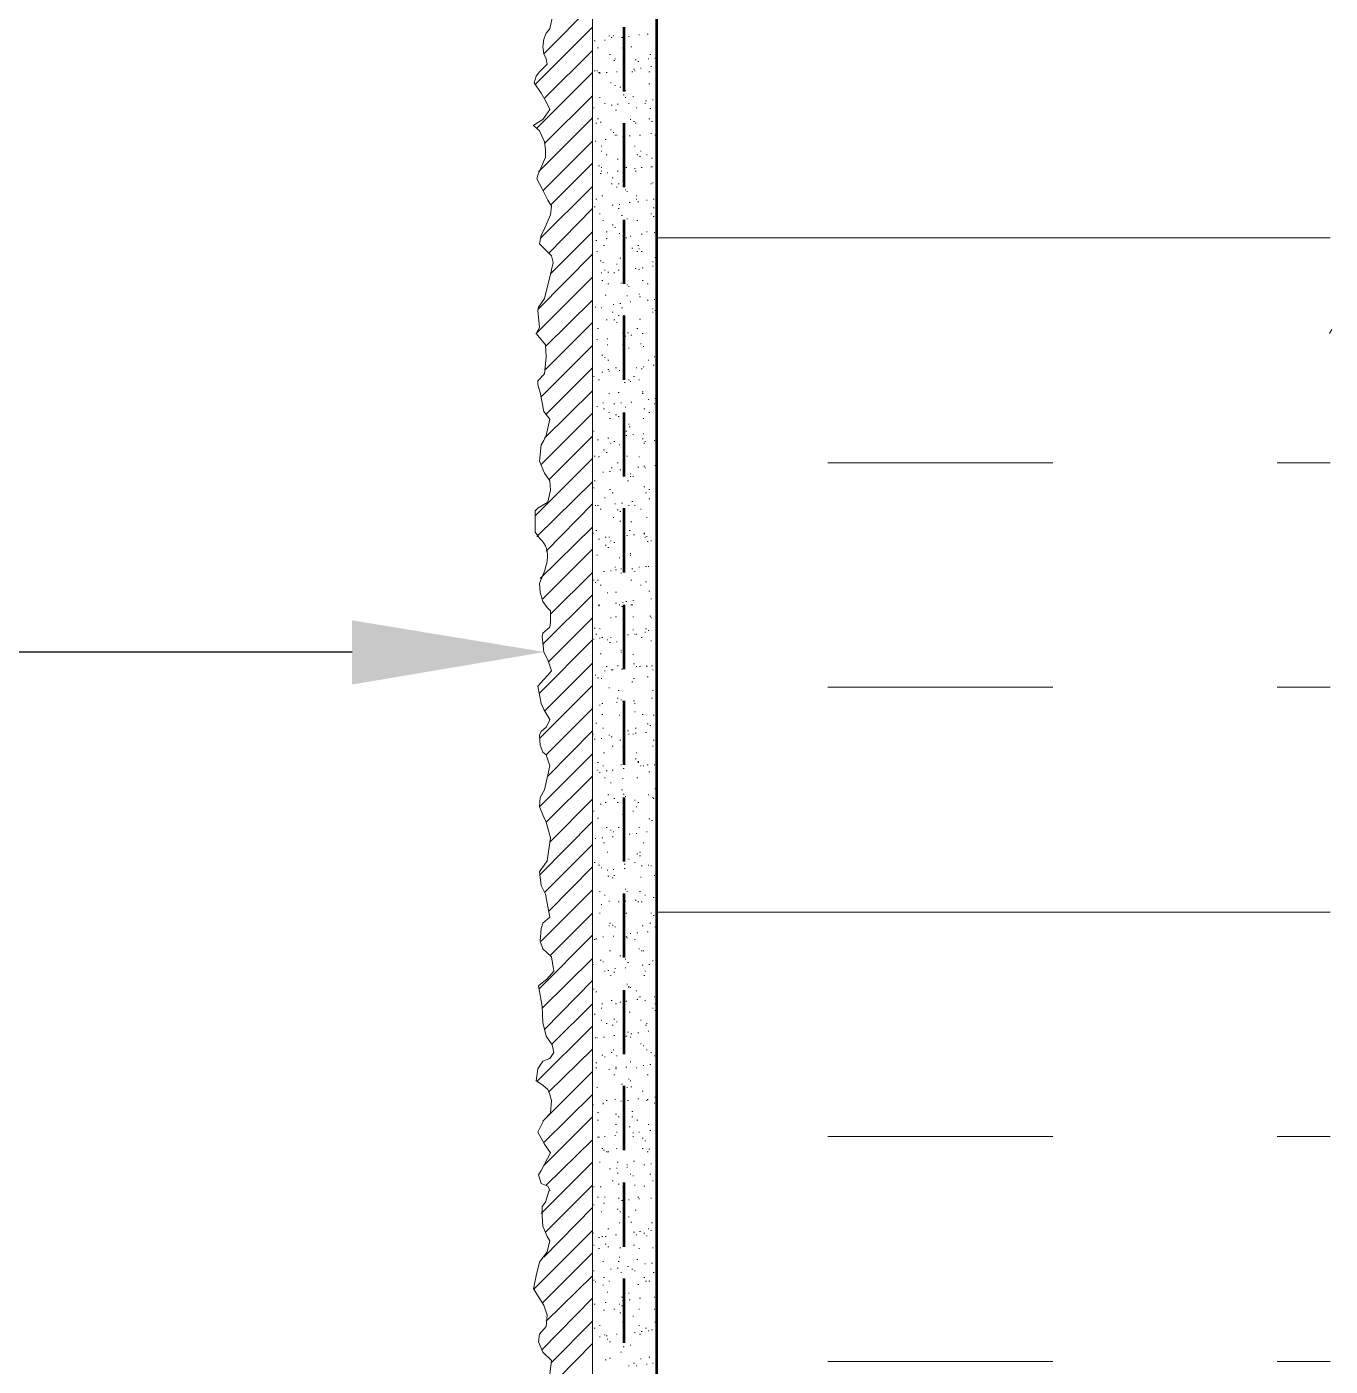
# Model space of a CAD drawing. Header units: millimetres. Extents: x 14 to 201, y 16 to 268.
# Drawn here: x 55.44 to 87.67, y 202.09 to 235.21 of the extents above; entities that cross this region are included whole.
import ezdxf

# ---------------------------------------------------------------- set-up
doc = ezdxf.new("R2010")
doc.units = ezdxf.units.MM
doc.header["$MEASUREMENT"] = 0
doc.layers.get('0').update_dxf_attribs({"linetype": 'CONTINUOUS'})

msp = doc.modelspace()

# ---------------------------------------------------------------- hatches: boundary and pattern name
at = {"true_color": 0x000007}
msp.add_hatch(color=0, dxfattribs=at).paths.add_polyline_path([(63.479, 220.536), (68.241, 219.752), (63.479, 218.948)])

# ---------------------------------------------------------------- linework, layer by layer
at = {"color": 0, "linetype": 'Continuous', "lineweight": 15, "true_color": 0x000007}
for p, q in [((69.427, 247.46), (69.427, 120.565)), ((87.651, 227.626), (87.715, 227.732))]:
    msp.add_line(p, q, dxfattribs=at)
at = {"color": 0, "linetype": 'Continuous', "lineweight": 15, "true_color": 0x656565}
for p, q in [((68.22, 234.548), (69.427, 235.754)), ((68.008, 233.786), (69.427, 235.204)), ((69.469, 234.865), (69.49, 234.865)), ((69.723, 234.886), (69.744, 234.886)), ((69.829, 234.992), (69.85, 234.992)), ((69.892, 234.95), (69.914, 234.95)), ((69.935, 234.992), (69.956, 234.992)), ((70.146, 234.95), (70.168, 234.95)), ((70.21, 234.929), (70.231, 234.929)), ((70.316, 234.971), (70.337, 234.971)), ((70.57, 235.013), (70.591, 235.013)), ((70.781, 235.035), (70.803, 235.035)), ((71.014, 235.056), (71.035, 235.056)), ((68.241, 233.447), (69.427, 234.632)), ((69.554, 234.696), (69.575, 234.696)), ((70.168, 234.696), (70.189, 234.696)), ((70.379, 234.717), (70.4, 234.717)), ((69.85, 234.527), (69.871, 234.527)), ((69.956, 234.378), (69.977, 234.378)), ((69.977, 234.421), (69.998, 234.421)), ((70.485, 234.4), (70.506, 234.4)), ((70.549, 234.357), (70.57, 234.357)), ((70.803, 234.421), (70.824, 234.421)), ((70.845, 234.527), (70.866, 234.527)), ((70.866, 234.23), (70.887, 234.23)), ((70.972, 234.442), (70.993, 234.442)), ((68.051, 232.706), (69.427, 234.082)), ((69.469, 234.124), (69.49, 234.124)), ((69.533, 234.124), (69.554, 234.124)), ((69.575, 234.082), (69.596, 234.082)), ((69.596, 234.082), (69.617, 234.082)), ((69.596, 234.061), (69.617, 234.061)), ((69.765, 234.082), (69.787, 234.082)), ((70.019, 234.103), (70.041, 234.103)), ((70.4, 234.103), (70.422, 234.103)), ((70.443, 234.167), (70.464, 234.167)), ((70.464, 234.124), (70.485, 234.124)), ((70.612, 234.188), (70.633, 234.188)), ((70.824, 234.103), (70.845, 234.103)), ((69.871, 233.828), (69.892, 233.828)), ((69.977, 233.765), (69.998, 233.765)), ((70.104, 233.722), (70.125, 233.722)), ((70.231, 233.638), (70.252, 233.638)), ((70.824, 233.807), (70.845, 233.807)), ((68.241, 232.325), (69.427, 233.511)), ((69.448, 233.214), (69.469, 233.214)), ((69.596, 233.468), (69.617, 233.468)), ((69.723, 233.32), (69.744, 233.32)), ((69.892, 233.278), (69.914, 233.278)), ((70.041, 233.299), (70.062, 233.299)), ((70.189, 233.532), (70.21, 233.532)), ((70.231, 233.468), (70.252, 233.468)), ((70.316, 233.32), (70.337, 233.32)), ((70.422, 233.489), (70.443, 233.489)), ((70.506, 233.214), (70.527, 233.214)), ((70.718, 233.32), (70.739, 233.32)), ((70.739, 233.384), (70.76, 233.384)), ((70.908, 233.405), (70.93, 233.405)), ((68.093, 231.627), (69.427, 232.96)), ((69.554, 232.939), (69.575, 232.939)), ((69.998, 233.151), (70.019, 233.151)), ((70.358, 232.918), (70.379, 232.918)), ((70.443, 232.876), (70.464, 232.876)), ((70.824, 232.939), (70.845, 232.939)), ((70.845, 233.193), (70.866, 233.193)), ((70.887, 232.876), (70.908, 232.876)), ((69.511, 232.833), (69.533, 232.833)), ((69.617, 232.854), (69.638, 232.854)), ((69.871, 232.664), (69.892, 232.664)), ((69.935, 232.6), (69.956, 232.6)), ((70.485, 232.833), (70.506, 232.833)), ((70.866, 232.579), (70.887, 232.579)), ((68.199, 231.161), (69.427, 232.389)), ((69.49, 232.389), (69.511, 232.389)), ((69.638, 232.262), (69.66, 232.262)), ((69.744, 232.431), (69.765, 232.431)), ((69.977, 232.537), (69.998, 232.537)), ((70.019, 232.537), (70.041, 232.537)), ((70.168, 232.495), (70.189, 232.495)), ((70.21, 232.346), (70.231, 232.346)), ((70.337, 232.516), (70.358, 232.516)), ((70.464, 232.262), (70.485, 232.262)), ((70.591, 232.537), (70.612, 232.537)), ((70.972, 232.537), (70.993, 232.537)), ((69.638, 232.135), (69.66, 232.135)), ((69.765, 232.05), (69.787, 232.05)), ((70.041, 231.944), (70.062, 231.944)), ((70.527, 232.05), (70.549, 232.05)), ((70.591, 232.008), (70.612, 232.008)), ((70.612, 232.135), (70.633, 232.135)), ((70.76, 232.05), (70.781, 232.05)), ((70.887, 231.965), (70.908, 231.965)), ((68.389, 230.801), (69.427, 231.838)), ((69.575, 231.775), (69.596, 231.775)), ((69.617, 231.584), (69.638, 231.584)), ((69.638, 231.733), (69.66, 231.733)), ((69.638, 231.648), (69.66, 231.648)), ((69.787, 231.606), (69.808, 231.606)), ((70.041, 231.648), (70.062, 231.648)), ((70.252, 231.733), (70.273, 231.733)), ((70.464, 231.711), (70.485, 231.711)), ((70.485, 231.648), (70.506, 231.648)), ((70.633, 231.733), (70.654, 231.733)), ((70.866, 231.754), (70.887, 231.754)), ((70.887, 231.754), (70.908, 231.754)), ((68.135, 229.976), (69.427, 231.267)), ((69.892, 231.33), (69.914, 231.33)), ((69.914, 231.479), (69.935, 231.479)), ((70.019, 231.246), (70.041, 231.246)), ((70.062, 231.33), (70.083, 231.33)), ((70.866, 231.33), (70.887, 231.33)), ((70.908, 231.352), (70.93, 231.352)), ((71.014, 231.246), (71.035, 231.246)), ((69.511, 230.949), (69.533, 230.949)), ((69.66, 231.034), (69.681, 231.034)), ((70.231, 231.182), (70.252, 231.182)), ((70.273, 231.14), (70.295, 231.14)), ((70.506, 231.034), (70.527, 231.034)), ((70.506, 230.949), (70.527, 230.949)), ((70.76, 230.928), (70.781, 230.928)), ((70.93, 230.949), (70.951, 230.949)), ((68.347, 229.616), (69.427, 230.717)), ((69.469, 230.759), (69.49, 230.759)), ((69.596, 230.59), (69.617, 230.59)), ((69.914, 230.801), (69.935, 230.801)), ((70.062, 230.717), (70.083, 230.717)), ((70.083, 230.822), (70.104, 230.822)), ((70.337, 230.865), (70.358, 230.865)), ((70.549, 230.886), (70.57, 230.886)), ((70.866, 230.59), (70.887, 230.59)), ((70.93, 230.738), (70.951, 230.738)), ((69.681, 230.42), (69.702, 230.42)), ((69.914, 230.314), (69.935, 230.314)), ((69.977, 230.251), (69.998, 230.251)), ((70.146, 230.547), (70.168, 230.547)), ((70.273, 230.463), (70.295, 230.463)), ((70.527, 230.42), (70.549, 230.42)), ((70.93, 230.526), (70.951, 230.526)), ((68.389, 229.108), (69.427, 230.145)), ((69.511, 229.933), (69.533, 229.933)), ((69.765, 230.145), (69.787, 230.145)), ((69.765, 229.976), (69.787, 229.976)), ((70.083, 230.103), (70.104, 230.103)), ((70.21, 230.018), (70.231, 230.018)), ((70.252, 229.997), (70.273, 229.997)), ((70.358, 230.039), (70.379, 230.039)), ((70.633, 230.082), (70.654, 230.082)), ((70.76, 230.145), (70.781, 230.145)), ((70.951, 230.124), (70.972, 230.124)), ((71.014, 229.997), (87.672, 229.997)), ((68.072, 228.219), (69.427, 229.595)), ((69.533, 229.658), (69.554, 229.658)), ((69.702, 229.806), (69.723, 229.806)), ((70.4, 229.743), (70.422, 229.743)), ((70.527, 229.658), (70.549, 229.658)), ((70.549, 229.806), (70.57, 229.806)), ((70.57, 229.722), (70.591, 229.722)), ((70.633, 229.658), (70.654, 229.658)), ((69.617, 229.425), (69.638, 229.425)), ((69.681, 229.383), (69.702, 229.383)), ((70.019, 229.341), (70.041, 229.341)), ((70.104, 229.489), (70.125, 229.489)), ((70.485, 229.235), (70.506, 229.235)), ((70.654, 229.256), (70.676, 229.256)), ((70.908, 229.404), (70.93, 229.404)), ((70.908, 229.298), (70.93, 229.298)), ((70.972, 229.51), (70.993, 229.51)), ((71.014, 229.341), (71.035, 229.341)), ((68.03, 227.626), (69.427, 229.023)), ((69.638, 229.129), (69.66, 229.129)), ((69.66, 228.939), (69.681, 228.939)), ((69.723, 229.193), (69.744, 229.193)), ((69.808, 229.15), (69.829, 229.15)), ((69.956, 229.129), (69.977, 229.129)), ((70.062, 229.193), (70.083, 229.193)), ((70.57, 229.214), (70.591, 229.214)), ((70.654, 228.939), (70.676, 228.939)), ((69.744, 228.579), (69.765, 228.579)), ((69.808, 228.854), (69.829, 228.854)), ((70.125, 228.875), (70.146, 228.875)), ((70.273, 228.833), (70.295, 228.833)), ((70.316, 228.79), (70.337, 228.79)), ((70.57, 228.6), (70.591, 228.6)), ((70.781, 228.854), (70.803, 228.854)), ((70.993, 228.896), (71.014, 228.896)), ((68.262, 227.309), (69.427, 228.452)), ((69.49, 228.282), (69.511, 228.282)), ((69.638, 228.261), (69.66, 228.261)), ((69.935, 228.346), (69.956, 228.346)), ((70.104, 228.367), (70.125, 228.367)), ((70.146, 228.261), (70.168, 228.261)), ((70.273, 228.558), (70.295, 228.558)), ((70.358, 228.409), (70.379, 228.409)), ((70.591, 228.536), (70.612, 228.536)), ((70.781, 228.452), (70.803, 228.452)), ((70.908, 228.24), (70.93, 228.24)), ((70.951, 228.473), (70.972, 228.473)), ((71.014, 228.304), (71.035, 228.304)), ((69.765, 227.965), (69.787, 227.965)), ((69.914, 228.155), (69.935, 228.155)), ((69.956, 227.965), (69.977, 227.965)), ((70.062, 228.071), (70.083, 228.071)), ((70.591, 227.986), (70.612, 227.986)), ((70.908, 228.155), (70.93, 228.155)), ((70.972, 228.198), (70.993, 228.198)), ((68.262, 226.737), (69.427, 227.901)), ((69.554, 227.753), (69.575, 227.753)), ((70.019, 227.901), (70.041, 227.901)), ((70.168, 227.647), (70.189, 227.647)), ((70.295, 227.647), (70.316, 227.647)), ((70.379, 227.584), (70.4, 227.584)), ((70.527, 227.753), (70.549, 227.753)), ((70.654, 227.626), (70.676, 227.626)), ((68.157, 226.06), (69.427, 227.33)), ((69.533, 227.478), (69.554, 227.478)), ((69.787, 227.499), (69.808, 227.499)), ((69.787, 227.351), (69.808, 227.351)), ((70.168, 227.351), (70.189, 227.351)), ((70.231, 227.563), (70.252, 227.563)), ((70.316, 227.266), (70.337, 227.266)), ((70.612, 227.372), (70.633, 227.372)), ((70.612, 227.372), (70.633, 227.372)), ((70.676, 227.309), (70.697, 227.309)), ((69.66, 227.097), (69.681, 227.097)), ((69.723, 227.034), (69.744, 227.034)), ((69.808, 226.97), (69.829, 226.97)), ((70.189, 227.034), (70.21, 227.034)), ((70.803, 226.97), (70.824, 226.97)), ((70.951, 227.055), (70.972, 227.055)), ((68.284, 225.637), (69.427, 226.78)), ((69.66, 226.674), (69.681, 226.674)), ((69.808, 226.737), (69.829, 226.737)), ((69.829, 226.695), (69.85, 226.695)), ((69.998, 226.78), (70.019, 226.78)), ((70.083, 226.716), (70.104, 226.716)), ((70.506, 226.78), (70.527, 226.78)), ((70.633, 226.758), (70.654, 226.758)), ((70.676, 226.801), (70.697, 226.801)), ((70.93, 226.843), (70.951, 226.843)), ((69.448, 226.568), (69.469, 226.568)), ((69.575, 226.483), (69.596, 226.483)), ((70.21, 226.42), (70.231, 226.42)), ((70.316, 226.483), (70.337, 226.483)), ((70.358, 226.441), (70.379, 226.441)), ((70.443, 226.568), (70.464, 226.568)), ((70.57, 226.483), (70.591, 226.483)), ((68.241, 225.044), (69.427, 226.208)), ((69.829, 226.145), (69.85, 226.145)), ((70.062, 226.166), (70.083, 226.166)), ((70.379, 225.933), (70.4, 225.933)), ((70.654, 226.187), (70.676, 226.187)), ((70.654, 226.145), (70.676, 226.145)), ((70.803, 225.996), (70.824, 225.996)), ((70.972, 226.018), (70.993, 226.018)), ((68.157, 224.388), (69.427, 225.658)), ((69.533, 225.827), (69.554, 225.827)), ((69.681, 225.912), (69.702, 225.912)), ((69.702, 225.764), (69.723, 225.764)), ((69.829, 225.679), (69.85, 225.679)), ((69.956, 225.891), (69.977, 225.891)), ((69.998, 225.615), (70.019, 225.615)), ((70.125, 225.912), (70.146, 225.912)), ((70.231, 225.806), (70.252, 225.806)), ((70.697, 225.764), (70.718, 225.764)), ((70.824, 225.679), (70.845, 225.679)), ((70.951, 225.891), (70.972, 225.891)), ((69.85, 225.531), (69.871, 225.531)), ((70.062, 225.573), (70.083, 225.573)), ((70.316, 225.383), (70.337, 225.383)), ((70.337, 225.319), (70.358, 225.319)), ((70.676, 225.531), (70.697, 225.531)), ((68.347, 224.007), (69.427, 225.086)), ((69.448, 225.213), (69.469, 225.213)), ((69.554, 225.002), (69.575, 225.002)), ((69.808, 225.044), (69.829, 225.044)), ((69.956, 224.959), (69.977, 224.959)), ((70.252, 225.213), (70.273, 225.213)), ((70.252, 225.107), (70.273, 225.107)), ((70.422, 225.129), (70.443, 225.129)), ((70.654, 225.023), (70.676, 225.023)), ((70.676, 225.15), (70.697, 225.15)), ((70.718, 224.959), (70.739, 224.959)), ((70.951, 224.98), (70.972, 224.98)), ((69.469, 224.599), (69.49, 224.599)), ((69.702, 224.748), (69.723, 224.748)), ((69.765, 224.684), (69.787, 224.684)), ((69.871, 224.917), (69.892, 224.917)), ((70.083, 224.875), (70.104, 224.875)), ((70.273, 224.599), (70.295, 224.599)), ((70.697, 224.917), (70.718, 224.917)), ((70.993, 224.705), (71.014, 224.705)), ((68.008, 223.118), (69.427, 224.536)), ((69.575, 224.578), (69.596, 224.578)), ((69.892, 224.303), (69.914, 224.303)), ((70.041, 224.43), (70.062, 224.43)), ((70.549, 224.324), (70.57, 224.324)), ((70.57, 224.578), (70.591, 224.578)), ((70.697, 224.345), (70.718, 224.345)), ((70.718, 224.303), (70.739, 224.303)), ((70.972, 224.367), (70.993, 224.367)), ((75.248, 224.43), (80.814, 224.43)), ((86.36, 224.43), (87.672, 224.43)), ((68.051, 222.61), (69.427, 223.964)), ((69.469, 223.986), (69.49, 223.986)), ((69.681, 224.197), (69.702, 224.197)), ((69.85, 224.218), (69.871, 224.218)), ((70.104, 224.261), (70.125, 224.261)), ((70.21, 224.176), (70.231, 224.176)), ((70.295, 223.986), (70.316, 223.986)), ((70.358, 224.155), (70.379, 224.155)), ((70.358, 224.091), (70.379, 224.091)), ((70.422, 224.091), (70.443, 224.091)), ((69.448, 223.816), (69.469, 223.816)), ((69.85, 223.774), (69.871, 223.774)), ((69.914, 223.689), (69.935, 223.689)), ((70.697, 223.837), (70.718, 223.837)), ((70.739, 223.689), (70.76, 223.689)), ((70.824, 223.774), (70.845, 223.774)), ((68.284, 222.25), (69.427, 223.414)), ((69.49, 223.372), (69.511, 223.372)), ((69.49, 223.372), (69.511, 223.372)), ((69.554, 223.372), (69.575, 223.372)), ((69.617, 223.287), (69.638, 223.287)), ((69.723, 223.562), (69.744, 223.562)), ((69.977, 223.414), (69.998, 223.414)), ((70.146, 223.435), (70.168, 223.435)), ((70.316, 223.372), (70.337, 223.372)), ((70.4, 223.478), (70.422, 223.478)), ((70.464, 223.372), (70.485, 223.372)), ((70.612, 223.287), (70.633, 223.287)), ((70.824, 223.541), (70.845, 223.541)), ((70.993, 223.562), (71.014, 223.562)), ((70.993, 223.541), (71.014, 223.541)), ((69.935, 223.075), (69.956, 223.075)), ((70.041, 223.266), (70.062, 223.266)), ((70.104, 223.224), (70.125, 223.224)), ((70.104, 222.991), (70.125, 222.991)), ((70.379, 222.97), (70.4, 222.97)), ((70.76, 223.075), (70.781, 223.075)), ((68.135, 221.573), (69.427, 222.843)), ((69.427, 222.694), (69.448, 222.694)), ((69.511, 222.758), (69.533, 222.758)), ((70.273, 222.631), (70.295, 222.631)), ((70.337, 222.758), (70.358, 222.758)), ((70.443, 222.652), (70.464, 222.652)), ((70.697, 222.694), (70.718, 222.694)), ((70.697, 222.673), (70.718, 222.673)), ((70.76, 222.61), (70.781, 222.61)), ((68.199, 221.065), (69.427, 222.292)), ((69.575, 222.546), (69.596, 222.546)), ((69.744, 222.589), (69.765, 222.589)), ((69.744, 222.398), (69.765, 222.398)), ((69.808, 222.335), (69.829, 222.335)), ((69.829, 222.589), (69.85, 222.589)), ((69.871, 222.504), (69.892, 222.504)), ((69.956, 222.462), (69.977, 222.462)), ((70.718, 222.589), (70.739, 222.589)), ((70.781, 222.483), (70.803, 222.483)), ((70.866, 222.504), (70.887, 222.504)), ((69.533, 222.144), (69.554, 222.144)), ((70.083, 222.081), (70.104, 222.081)), ((70.358, 222.186), (70.379, 222.186)), ((70.358, 222.144), (70.379, 222.144)), ((68.389, 220.684), (69.427, 221.721)), ((69.702, 221.742), (69.723, 221.742)), ((69.871, 221.763), (69.892, 221.763)), ((69.977, 221.848), (69.998, 221.848)), ((69.998, 221.784), (70.019, 221.784)), ((70.125, 221.805), (70.146, 221.805)), ((70.125, 221.7), (70.146, 221.7)), ((70.4, 221.805), (70.422, 221.805)), ((70.464, 221.742), (70.485, 221.742)), ((70.57, 221.848), (70.591, 221.848)), ((70.739, 221.869), (70.76, 221.869)), ((70.803, 221.869), (70.824, 221.869)), ((70.993, 221.911), (71.014, 221.911)), ((70.993, 221.784), (71.014, 221.784)), ((69.448, 221.53), (69.469, 221.53)), ((69.49, 221.467), (69.511, 221.467)), ((69.554, 221.53), (69.575, 221.53)), ((69.617, 221.403), (69.638, 221.403)), ((70.379, 221.53), (70.4, 221.53)), ((70.612, 221.403), (70.633, 221.403)), ((70.739, 221.488), (70.76, 221.488)), ((68.199, 219.943), (69.427, 221.17)), ((69.787, 221.213), (69.808, 221.213)), ((69.998, 221.234), (70.019, 221.234)), ((69.998, 220.959), (70.019, 220.959)), ((70.168, 220.98), (70.189, 220.98)), ((70.252, 221.001), (70.273, 221.001)), ((70.422, 221.022), (70.443, 221.022)), ((70.824, 221.255), (70.845, 221.255)), ((70.866, 221.065), (70.887, 221.065)), ((69.575, 220.916), (69.596, 220.916)), ((69.575, 220.895), (69.596, 220.895)), ((69.998, 220.62), (70.019, 220.62)), ((70.083, 220.916), (70.104, 220.916)), ((70.146, 220.874), (70.168, 220.874)), ((70.379, 220.916), (70.4, 220.916)), ((70.4, 220.916), (70.422, 220.916)), ((70.422, 220.62), (70.443, 220.62)), ((70.845, 220.641), (70.866, 220.641)), ((68.347, 219.519), (69.427, 220.599)), ((69.469, 220.345), (69.49, 220.345)), ((69.596, 220.324), (69.617, 220.324)), ((69.871, 220.599), (69.892, 220.599)), ((70.422, 220.303), (70.443, 220.303)), ((70.739, 220.324), (70.76, 220.324)), ((70.866, 220.599), (70.887, 220.599)), ((68.114, 218.736), (69.427, 220.049)), ((69.448, 220.07), (69.469, 220.07)), ((69.511, 220.197), (69.533, 220.197)), ((69.596, 220.091), (69.617, 220.091)), ((69.66, 220.112), (69.681, 220.112)), ((69.787, 220.049), (69.808, 220.049)), ((69.85, 219.985), (69.871, 219.985)), ((69.871, 220.112), (69.892, 220.112)), ((70.019, 220.006), (70.041, 220.006)), ((70.295, 220.176), (70.316, 220.176)), ((70.464, 220.197), (70.485, 220.197)), ((70.506, 220.197), (70.527, 220.197)), ((70.633, 220.112), (70.654, 220.112)), ((70.718, 220.239), (70.739, 220.239)), ((70.803, 220.281), (70.824, 220.281)), ((70.866, 220.027), (70.887, 220.027)), ((69.617, 219.71), (69.638, 219.71)), ((70.125, 219.795), (70.146, 219.795)), ((70.125, 219.752), (70.146, 219.752)), ((70.422, 219.689), (70.443, 219.689)), ((68.241, 218.292), (69.427, 219.477)), ((69.765, 219.392), (69.787, 219.392)), ((69.892, 219.308), (69.914, 219.308)), ((69.914, 219.308), (69.935, 219.308)), ((70.041, 219.414), (70.062, 219.414)), ((70.146, 219.329), (70.168, 219.329)), ((70.443, 219.456), (70.464, 219.456)), ((70.506, 219.392), (70.527, 219.392)), ((70.591, 219.392), (70.612, 219.392)), ((70.76, 219.414), (70.781, 219.414)), ((70.76, 219.392), (70.781, 219.392)), ((70.887, 219.414), (70.908, 219.414)), ((70.908, 219.308), (70.93, 219.308)), ((71.014, 219.456), (71.035, 219.456)), ((69.49, 219.181), (69.511, 219.181)), ((69.554, 219.117), (69.575, 219.117)), ((69.638, 219.096), (69.66, 219.096)), ((69.723, 219.287), (69.744, 219.287)), ((70.4, 219.011), (70.422, 219.011)), ((70.443, 219.096), (70.464, 219.096)), ((70.781, 219.138), (70.803, 219.138)), ((68.114, 217.614), (69.427, 218.927)), ((69.829, 218.863), (69.85, 218.863)), ((70.062, 218.8), (70.083, 218.8)), ((70.908, 218.8), (70.93, 218.8)), ((75.248, 218.884), (80.814, 218.884)), ((86.36, 218.884), (87.672, 218.884)), ((68.284, 217.212), (69.427, 218.355)), ((69.596, 218.44), (69.617, 218.44)), ((69.66, 218.482), (69.681, 218.482)), ((70.019, 218.503), (70.041, 218.503)), ((70.041, 218.609), (70.062, 218.609)), ((70.125, 218.567), (70.146, 218.567)), ((70.168, 218.525), (70.189, 218.525)), ((70.189, 218.525), (70.21, 218.525)), ((70.189, 218.525), (70.21, 218.525)), ((70.443, 218.546), (70.464, 218.546)), ((70.464, 218.482), (70.485, 218.482)), ((70.887, 218.609), (70.908, 218.609)), ((69.511, 217.995), (69.533, 217.995)), ((69.66, 218.207), (69.681, 218.207)), ((70.083, 218.186), (70.104, 218.186)), ((70.464, 218.271), (70.485, 218.271)), ((70.654, 218.207), (70.676, 218.207)), ((70.781, 217.974), (70.803, 217.974)), ((70.93, 218.186), (70.951, 218.186)), ((68.326, 216.683), (69.427, 217.805)), ((69.427, 217.72), (69.448, 217.72)), ((69.681, 217.868), (69.702, 217.868)), ((69.829, 217.699), (69.85, 217.699)), ((69.892, 217.657), (69.914, 217.657)), ((69.892, 217.657), (69.914, 217.657)), ((70.295, 217.805), (70.316, 217.805)), ((70.316, 217.72), (70.337, 217.72)), ((70.422, 217.72), (70.443, 217.72)), ((70.485, 217.868), (70.506, 217.868)), ((70.485, 217.741), (70.506, 217.741)), ((70.739, 217.763), (70.76, 217.763)), ((70.845, 217.932), (70.866, 217.932)), ((69.469, 217.593), (69.49, 217.593)), ((69.638, 217.614), (69.66, 217.614)), ((69.914, 217.424), (69.935, 217.424)), ((70.104, 217.572), (70.125, 217.572)), ((70.168, 217.403), (70.189, 217.403)), ((70.908, 217.424), (70.93, 217.424)), ((70.93, 217.572), (70.951, 217.572)), ((68.114, 215.921), (69.427, 217.233)), ((69.554, 217.022), (69.575, 217.022)), ((69.702, 217.255), (69.723, 217.255)), ((70.485, 217.106), (70.506, 217.106)), ((70.506, 217.255), (70.527, 217.255)), ((70.549, 217.043), (70.57, 217.043)), ((70.549, 217.022), (70.57, 217.022)), ((68.284, 215.54), (69.427, 216.683)), ((69.533, 216.831), (69.554, 216.831)), ((69.596, 216.768), (69.617, 216.768)), ((69.681, 216.937), (69.702, 216.937)), ((69.765, 216.81), (69.787, 216.81)), ((69.914, 216.831), (69.935, 216.831)), ((70.125, 216.958), (70.146, 216.958)), ((70.189, 216.874), (70.21, 216.874)), ((70.612, 216.937), (70.633, 216.937)), ((70.676, 216.937), (70.697, 216.937)), ((70.781, 216.958), (70.803, 216.958)), ((70.824, 216.789), (70.845, 216.789)), ((70.951, 216.958), (70.972, 216.958)), ((69.723, 216.641), (69.744, 216.641)), ((69.871, 216.514), (69.892, 216.514)), ((70.146, 216.344), (70.168, 216.344)), ((70.168, 216.62), (70.189, 216.62)), ((70.527, 216.641), (70.549, 216.641)), ((70.972, 216.366), (70.993, 216.366)), ((68.368, 215.053), (69.427, 216.112)), ((69.617, 215.985), (69.638, 215.985)), ((69.744, 216.027), (69.765, 216.027)), ((69.808, 216.217), (69.829, 216.217)), ((69.956, 216.133), (69.977, 216.133)), ((70.041, 216.027), (70.062, 216.027)), ((70.189, 216.239), (70.21, 216.239)), ((70.21, 216.048), (70.231, 216.048)), ((70.231, 216.175), (70.252, 216.175)), ((70.464, 216.09), (70.485, 216.09)), ((70.549, 216.027), (70.57, 216.027)), ((70.803, 216.217), (70.824, 216.217)), ((70.908, 216.154), (70.93, 216.154)), ((70.93, 216.133), (70.951, 216.133)), ((69.448, 215.815), (69.469, 215.815)), ((70.168, 215.731), (70.189, 215.731)), ((70.422, 215.815), (70.443, 215.815)), ((70.506, 215.921), (70.527, 215.921)), ((70.993, 215.752), (71.014, 215.752)), ((68.135, 214.249), (69.427, 215.561)), ((69.554, 215.646), (69.575, 215.646)), ((69.765, 215.413), (69.787, 215.413)), ((69.871, 215.35), (69.892, 215.35)), ((70.062, 215.413), (70.083, 215.413)), ((70.21, 215.328), (70.231, 215.328)), ((70.57, 215.413), (70.591, 215.413)), ((70.824, 215.625), (70.845, 215.625)), ((70.887, 215.582), (70.908, 215.582)), ((68.241, 213.804), (69.427, 214.99)), ((69.49, 215.138), (69.511, 215.138)), ((69.66, 215.159), (69.681, 215.159)), ((69.702, 215.032), (69.723, 215.032)), ((69.914, 215.18), (69.935, 215.18)), ((69.935, 215.307), (69.956, 215.307)), ((70.189, 215.117), (70.21, 215.117)), ((70.21, 215.053), (70.231, 215.053)), ((70.337, 215.244), (70.358, 215.244)), ((70.506, 215.265), (70.527, 215.265)), ((70.676, 215.032), (70.697, 215.032)), ((70.76, 215.307), (70.781, 215.307)), ((69.787, 214.799), (69.808, 214.799)), ((70.527, 214.757), (70.549, 214.757)), ((70.591, 214.799), (70.612, 214.799)), ((70.591, 214.715), (70.612, 214.715)), ((68.347, 213.339), (69.427, 214.439)), ((69.469, 214.545), (69.49, 214.545)), ((69.575, 214.482), (69.596, 214.482)), ((69.638, 214.418), (69.66, 214.418)), ((69.787, 214.355), (69.808, 214.355)), ((69.935, 214.376), (69.956, 214.376)), ((70.21, 214.503), (70.231, 214.503)), ((70.21, 214.397), (70.231, 214.397)), ((70.316, 214.63), (70.337, 214.63)), ((70.464, 214.545), (70.485, 214.545)), ((70.633, 214.461), (70.654, 214.461)), ((70.803, 214.482), (70.824, 214.482)), ((70.866, 214.461), (70.887, 214.461)), ((69.808, 214.207), (69.829, 214.207)), ((69.914, 214.164), (69.935, 214.164)), ((69.956, 214.228), (69.977, 214.228)), ((70.612, 214.185), (70.633, 214.185)), ((70.951, 214.228), (70.972, 214.228)), ((68.157, 212.598), (69.427, 213.868)), ((69.596, 213.826), (69.617, 213.826)), ((69.723, 213.741), (69.744, 213.741)), ((70.231, 213.889), (70.252, 213.889)), ((70.231, 213.889), (70.252, 213.889)), ((70.273, 213.826), (70.295, 213.826)), ((70.591, 213.826), (70.612, 213.826)), ((70.718, 213.741), (70.739, 213.741)), ((70.93, 213.677), (70.951, 213.677)), ((69.638, 213.508), (69.66, 213.508)), ((69.829, 213.593), (69.85, 213.593)), ((70.062, 213.572), (70.083, 213.572)), ((70.21, 213.445), (70.231, 213.445)), ((70.231, 213.593), (70.252, 213.593)), ((70.485, 213.614), (70.506, 213.614)), ((70.549, 213.572), (70.57, 213.572)), ((70.633, 213.572), (70.654, 213.572)), ((68.368, 212.238), (69.427, 213.296)), ((69.596, 213.296), (69.617, 213.296)), ((69.85, 213.042), (69.871, 213.042)), ((69.914, 213), (69.935, 213)), ((70.252, 213.296), (70.273, 213.296)), ((70.845, 213.042), (70.866, 213.042)), ((70.866, 213.296), (70.887, 213.296)), ((70.93, 213.233), (70.951, 213.233)), ((71.014, 213.318), (87.672, 213.318)), ((68.114, 211.434), (69.427, 212.746)), ((69.681, 212.704), (69.702, 212.704)), ((69.829, 212.979), (69.85, 212.979)), ((69.935, 212.725), (69.956, 212.725)), ((69.977, 212.958), (69.998, 212.958)), ((69.977, 212.958), (69.998, 212.958)), ((70.252, 212.704), (70.273, 212.704)), ((70.273, 212.683), (70.295, 212.683)), ((70.358, 212.788), (70.379, 212.788)), ((70.527, 212.81), (70.549, 212.81)), ((70.654, 212.979), (70.676, 212.979)), ((70.781, 212.831), (70.803, 212.831)), ((70.972, 212.958), (70.993, 212.958)), ((69.469, 212.64), (69.49, 212.64)), ((69.511, 212.661), (69.533, 212.661)), ((69.85, 212.365), (69.871, 212.365)), ((70.464, 212.64), (70.485, 212.64)), ((70.57, 212.407), (70.591, 212.407)), ((70.633, 212.365), (70.654, 212.365)), ((70.676, 212.365), (70.697, 212.365)), ((68.178, 210.947), (69.427, 212.175)), ((69.427, 212.026), (69.448, 212.026)), ((69.617, 212.132), (69.638, 212.132)), ((69.681, 212.09), (69.702, 212.09)), ((70.104, 212.238), (70.125, 212.238)), ((70.231, 212.153), (70.252, 212.153)), ((70.295, 212.069), (70.316, 212.069)), ((70.824, 212.026), (70.845, 212.026)), ((70.908, 212.111), (70.93, 212.111)), ((69.723, 211.857), (69.744, 211.857)), ((69.808, 211.878), (69.829, 211.878)), ((69.871, 211.751), (69.892, 211.751)), ((69.956, 211.836), (69.977, 211.836)), ((69.977, 211.921), (69.998, 211.921)), ((70.231, 211.942), (70.252, 211.942)), ((70.654, 212.005), (70.676, 212.005)), ((70.697, 211.751), (70.718, 211.751)), ((70.718, 211.857), (70.739, 211.857)), ((68.241, 210.418), (69.427, 211.624)), ((69.448, 211.413), (69.469, 211.413)), ((69.511, 211.349), (69.533, 211.349)), ((70.273, 211.54), (70.295, 211.54)), ((70.316, 211.476), (70.337, 211.476)), ((70.316, 211.455), (70.337, 211.455)), ((70.358, 211.455), (70.379, 211.455)), ((70.506, 211.37), (70.527, 211.37)), ((68.432, 210.058), (69.427, 211.053)), ((69.66, 211.053), (69.681, 211.053)), ((69.892, 211.137), (69.914, 211.137)), ((69.998, 211.053), (70.019, 211.053)), ((70.104, 211.095), (70.125, 211.095)), ((70.252, 211.116), (70.273, 211.116)), ((70.527, 211.159), (70.549, 211.159)), ((70.591, 211.222), (70.612, 211.222)), ((70.718, 211.137), (70.739, 211.137)), ((70.951, 211.222), (70.972, 211.222)), ((70.972, 211.053), (70.993, 211.053)), ((69.469, 210.799), (69.49, 210.799)), ((69.638, 210.947), (69.66, 210.947)), ((70.337, 210.841), (70.358, 210.841)), ((70.908, 210.947), (70.93, 210.947)), ((70.972, 210.883), (70.993, 210.883)), ((68.051, 209.127), (69.427, 210.502)), ((69.638, 210.651), (69.66, 210.651)), ((69.765, 210.566), (69.787, 210.566)), ((69.914, 210.524), (69.935, 210.524)), ((69.956, 210.672), (69.977, 210.672)), ((70.019, 210.608), (70.041, 210.608)), ((70.295, 210.354), (70.316, 210.354)), ((70.612, 210.651), (70.633, 210.651)), ((70.739, 210.524), (70.76, 210.524)), ((70.76, 210.566), (70.781, 210.566)), ((70.803, 210.375), (70.824, 210.375)), ((69.49, 210.206), (69.511, 210.206)), ((69.533, 210.206), (69.554, 210.206)), ((69.702, 210.227), (69.723, 210.227)), ((69.956, 210.27), (69.977, 210.27)), ((70.252, 210.248), (70.273, 210.248)), ((70.358, 210.227), (70.379, 210.227)), ((70.379, 210.312), (70.4, 210.312)), ((70.549, 210.333), (70.57, 210.333)), ((70.612, 210.058), (70.633, 210.058)), ((68.347, 208.873), (69.427, 209.931)), ((69.66, 209.783), (69.681, 209.783)), ((69.723, 209.74), (69.744, 209.74)), ((69.892, 209.846), (69.914, 209.846)), ((69.935, 209.91), (69.956, 209.91)), ((70.019, 209.762), (70.041, 209.762)), ((70.676, 210.016), (70.697, 210.016)), ((70.76, 209.91), (70.781, 209.91)), ((70.866, 209.846), (70.887, 209.846)), ((70.951, 209.762), (70.972, 209.762)), ((71.014, 209.762), (71.035, 209.762)), ((68.199, 208.153), (69.427, 209.381)), ((69.511, 209.592), (69.533, 209.592)), ((69.511, 209.465), (69.533, 209.465)), ((69.829, 209.423), (69.85, 209.423)), ((69.998, 209.486), (70.019, 209.486)), ((69.998, 209.444), (70.019, 209.444)), ((70.252, 209.486), (70.273, 209.486)), ((70.358, 209.613), (70.379, 209.613)), ((70.506, 209.465), (70.527, 209.465)), ((70.676, 209.529), (70.697, 209.529)), ((70.845, 209.55), (70.866, 209.55)), ((69.956, 209.296), (69.977, 209.296)), ((70.146, 209.063), (70.168, 209.063)), ((70.316, 209.19), (70.337, 209.19)), ((70.358, 209.148), (70.379, 209.148)), ((70.781, 209.296), (70.803, 209.296)), ((68.22, 207.624), (69.427, 208.809)), ((69.533, 208.978), (69.554, 208.978)), ((70.273, 208.978), (70.295, 208.978)), ((70.379, 209), (70.4, 209)), ((70.549, 208.703), (70.57, 208.703)), ((70.654, 208.894), (70.676, 208.894)), ((70.972, 208.746), (70.993, 208.746)), ((69.427, 208.555), (69.448, 208.555)), ((69.554, 208.365), (69.575, 208.365)), ((69.681, 208.597), (69.702, 208.597)), ((69.681, 208.576), (69.702, 208.576)), ((69.765, 208.661), (69.787, 208.661)), ((69.977, 208.682), (69.998, 208.682)), ((70.125, 208.64), (70.146, 208.64)), ((70.295, 208.661), (70.316, 208.661)), ((70.4, 208.386), (70.422, 208.386)), ((70.76, 208.661), (70.781, 208.661)), ((70.781, 208.682), (70.803, 208.682)), ((70.951, 208.597), (70.972, 208.597)), ((68.22, 207.052), (69.427, 208.259)), ((69.554, 208.174), (69.575, 208.174)), ((69.998, 208.322), (70.019, 208.322)), ((69.998, 208.068), (70.019, 208.068)), ((70.062, 208.259), (70.083, 208.259)), ((70.4, 208.259), (70.422, 208.259)), ((70.527, 208.174), (70.549, 208.174)), ((70.803, 208.068), (70.824, 208.068)), ((69.554, 207.751), (69.575, 207.751)), ((69.575, 207.751), (69.596, 207.751)), ((69.723, 207.772), (69.744, 207.772)), ((69.977, 207.793), (69.998, 207.793)), ((70.019, 207.878), (70.041, 207.878)), ((70.337, 208.005), (70.358, 208.005)), ((70.422, 207.857), (70.443, 207.857)), ((70.422, 207.772), (70.443, 207.772)), ((70.57, 207.878), (70.591, 207.878)), ((70.654, 207.73), (70.676, 207.73)), ((70.845, 207.92), (70.866, 207.92)), ((75.248, 207.772), (80.814, 207.772)), ((86.36, 207.772), (87.672, 207.772)), ((68.284, 206.565), (69.427, 207.687)), ((69.66, 207.476), (69.681, 207.476)), ((69.702, 207.433), (69.723, 207.433)), ((69.765, 207.391), (69.787, 207.391)), ((69.808, 207.391), (69.829, 207.391)), ((70.019, 207.476), (70.041, 207.476)), ((70.654, 207.476), (70.676, 207.476)), ((70.718, 207.666), (70.739, 207.666)), ((70.781, 207.391), (70.803, 207.391)), ((70.824, 207.454), (70.845, 207.454)), ((70.993, 207.412), (71.014, 207.412)), ((68.157, 205.867), (69.427, 207.137)), ((69.596, 207.137), (69.617, 207.137)), ((70.041, 207.137), (70.062, 207.137)), ((70.273, 207.073), (70.295, 207.073)), ((70.443, 207.158), (70.464, 207.158)), ((70.697, 207.073), (70.718, 207.073)), ((70.866, 207.095), (70.887, 207.095)), ((69.85, 206.968), (69.871, 206.968)), ((70.019, 206.989), (70.041, 206.989)), ((70.041, 206.862), (70.062, 206.862)), ((70.273, 207.01), (70.295, 207.01)), ((70.358, 206.841), (70.379, 206.841)), ((70.422, 206.798), (70.443, 206.798)), ((70.845, 206.841), (70.866, 206.841)), ((68.262, 205.401), (69.427, 206.565)), ((69.448, 206.523), (69.469, 206.523)), ((69.617, 206.523), (69.638, 206.523)), ((69.914, 206.671), (69.935, 206.671)), ((70.062, 206.587), (70.083, 206.587)), ((70.464, 206.565), (70.485, 206.565)), ((70.697, 206.544), (70.718, 206.544)), ((70.908, 206.671), (70.93, 206.671)), ((69.448, 206.079), (69.469, 206.079)), ((69.554, 206.269), (69.575, 206.269)), ((69.702, 206.121), (69.723, 206.121)), ((69.723, 206.269), (69.744, 206.269)), ((70.062, 206.248), (70.083, 206.248)), ((70.146, 206.184), (70.168, 206.184)), ((70.316, 206.206), (70.337, 206.206)), ((70.549, 206.269), (70.57, 206.269)), ((70.57, 206.227), (70.591, 206.227)), ((70.866, 206.248), (70.887, 206.248)), ((70.993, 206.29), (71.014, 206.29)), ((70.993, 206.248), (71.014, 206.248)), ((68.22, 204.787), (69.427, 206.015)), ((69.638, 205.909), (69.66, 205.909)), ((70.041, 205.973), (70.062, 205.973)), ((70.104, 205.909), (70.125, 205.909)), ((70.189, 205.867), (70.21, 205.867)), ((70.316, 205.782), (70.337, 205.782)), ((70.485, 205.952), (70.506, 205.952)), ((67.987, 204.004), (69.427, 205.444)), ((69.808, 205.486), (69.829, 205.486)), ((70.083, 205.634), (70.104, 205.634)), ((70.379, 205.655), (70.4, 205.655)), ((70.443, 205.401), (70.464, 205.401)), ((70.591, 205.422), (70.612, 205.422)), ((70.803, 205.486), (70.824, 205.486)), ((70.866, 205.444), (70.887, 205.444)), ((70.887, 205.634), (70.908, 205.634)), ((69.427, 205.38), (69.448, 205.38)), ((69.448, 205.084), (69.469, 205.084)), ((69.575, 205.274), (69.596, 205.274)), ((69.66, 205.295), (69.681, 205.295)), ((69.744, 205.295), (69.765, 205.295)), ((69.744, 205.105), (69.765, 205.105)), ((69.998, 205.338), (70.019, 205.338)), ((70.443, 205.084), (70.464, 205.084)), ((70.506, 205.338), (70.527, 205.338)), ((70.697, 205.38), (70.718, 205.38)), ((70.76, 205.317), (70.781, 205.317)), ((68.178, 203.644), (69.427, 204.893)), ((69.575, 204.999), (69.596, 204.999)), ((69.808, 205.041), (69.829, 205.041)), ((70.083, 204.787), (70.104, 204.787)), ((70.104, 205.02), (70.125, 205.02)), ((70.527, 204.724), (70.549, 204.724)), ((70.57, 204.999), (70.591, 204.999)), ((70.908, 205.02), (70.93, 205.02)), ((69.448, 204.449), (69.469, 204.449)), ((69.681, 204.682), (69.702, 204.682)), ((69.871, 204.491), (69.892, 204.491)), ((70.041, 204.512), (70.062, 204.512)), ((70.062, 204.682), (70.083, 204.682)), ((70.125, 204.406), (70.146, 204.406)), ((70.295, 204.555), (70.316, 204.555)), ((70.4, 204.491), (70.422, 204.491)), ((70.464, 204.449), (70.485, 204.449)), ((70.718, 204.618), (70.739, 204.618)), ((70.887, 204.639), (70.908, 204.639)), ((70.93, 204.406), (70.951, 204.406)), ((68.284, 203.2), (69.427, 204.322)), ((69.448, 204.216), (69.469, 204.216)), ((69.49, 204.174), (69.511, 204.174)), ((69.681, 204.089), (69.702, 204.089)), ((69.702, 204.279), (69.723, 204.279)), ((69.829, 204.195), (69.85, 204.195)), ((70.549, 204.11), (70.57, 204.11)), ((70.697, 204.279), (70.718, 204.279)), ((70.739, 204.195), (70.76, 204.195)), ((70.824, 204.195), (70.845, 204.195)), ((68.178, 202.501), (69.427, 203.771)), ((69.787, 203.92), (69.808, 203.92)), ((70.146, 203.793), (70.168, 203.793)), ((70.316, 203.898), (70.337, 203.898)), ((70.337, 203.729), (70.358, 203.729)), ((70.591, 203.771), (70.612, 203.771)), ((70.951, 203.793), (70.972, 203.793)), ((69.469, 203.623), (69.49, 203.623)), ((69.702, 203.475), (69.723, 203.475)), ((69.744, 203.666), (69.765, 203.666)), ((69.956, 203.496), (69.977, 203.496)), ((70.083, 203.623), (70.104, 203.623)), ((70.104, 203.412), (70.125, 203.412)), ((70.146, 203.581), (70.168, 203.581)), ((70.168, 203.708), (70.189, 203.708)), ((70.57, 203.496), (70.591, 203.496)), ((70.951, 203.496), (70.972, 203.496)), ((68.411, 202.184), (69.427, 203.2)), ((69.596, 203.094), (69.617, 203.094)), ((70.168, 203.179), (70.189, 203.179)), ((70.422, 203.327), (70.443, 203.327)), ((70.57, 203.094), (70.591, 203.094)), ((70.972, 203.179), (70.993, 203.179)), ((69.469, 203.031), (69.49, 203.031)), ((69.596, 202.819), (69.617, 202.819)), ((69.723, 202.861), (69.744, 202.861)), ((69.765, 202.84), (69.787, 202.84)), ((69.787, 202.755), (69.808, 202.755)), ((70.019, 202.882), (70.041, 202.882)), ((70.464, 202.925), (70.485, 202.925)), ((70.591, 202.882), (70.612, 202.882)), ((70.633, 202.946), (70.654, 202.946)), ((70.739, 203.031), (70.76, 203.031)), ((70.803, 202.967), (70.824, 202.967)), ((70.887, 202.988), (70.908, 202.988)), ((68.072, 201.274), (69.427, 202.65)), ((69.85, 202.692), (69.871, 202.692)), ((70.125, 202.438), (70.146, 202.438)), ((70.189, 202.565), (70.21, 202.565)), ((70.21, 202.692), (70.231, 202.692)), ((70.358, 202.607), (70.379, 202.607)), ((70.993, 202.565), (71.014, 202.565)), ((69.744, 202.247), (69.765, 202.247)), ((69.85, 202.29), (69.871, 202.29)), ((70.316, 202.099), (70.337, 202.099)), ((70.443, 202.163), (70.464, 202.163)), ((70.506, 202.099), (70.527, 202.099)), ((70.612, 202.269), (70.633, 202.269)), ((70.76, 202.142), (70.781, 202.142)), ((70.824, 202.311), (70.845, 202.311)), ((70.908, 202.163), (70.93, 202.163)), ((75.248, 202.205), (80.814, 202.205)), ((86.36, 202.205), (87.672, 202.205))]:
    msp.add_line(p, q, dxfattribs=at)
at = {"color": 0, "linetype": 'Continuous', "lineweight": 53, "true_color": 0x000007}
for p, q in [((70.21, 233.617), (70.21, 235.204)), ((70.21, 231.246), (70.21, 232.833)), ((70.21, 228.854), (70.21, 230.442)), ((70.21, 226.483), (70.21, 228.071)), ((70.21, 224.092), (70.21, 225.679)), ((70.21, 221.721), (70.21, 223.308)), ((70.21, 219.329), (70.21, 220.916)), ((70.21, 216.958), (70.21, 218.546)), ((70.21, 214.567), (70.21, 216.154)), ((70.21, 212.196), (70.21, 213.783)), ((70.21, 209.804), (70.21, 211.392)), ((70.21, 207.433), (70.21, 209.021)), ((70.21, 205.042), (70.21, 206.629)), ((70.21, 202.671), (70.21, 204.258))]:
    msp.add_line(p, q, dxfattribs=at)
at = {"color": 0, "linetype": 'Continuous', "lineweight": 25, "true_color": 0x000007}
msp.add_line((63.479, 219.752), (43.963, 219.752), dxfattribs=at)
at = {"color": 0, "linetype": 'Continuous', "lineweight": 53, "true_color": 0x000007}
msp.add_lwpolyline([(87.672, 190.288), (83.312, 190.288), (83.312, 193.463), (73.787, 193.463), (73.787, 190.288), (71.014, 190.288), (71.014, 247.46)], dxfattribs=at)
at = {"color": 0, "linetype": 'Continuous', "lineweight": 15, "true_color": 0x000007}
for points in [[(68.432, 235.437), (68.368, 235.162), (68.284, 235.056), (68.22, 234.908), (68.199, 234.717), (68.22, 234.548), (68.284, 234.421), (68.305, 234.294), (68.114, 234.103), (68.03, 233.997), (67.987, 233.828), (68.157, 233.574), (68.284, 233.362), (68.368, 233.172), (68.199, 232.918), (68.051, 232.833), (67.966, 232.77), (68.114, 232.643), (68.241, 232.368), (68.262, 232.177), (68.262, 231.987), (68.072, 231.542), (68.051, 231.457), (68.178, 231.203), (68.326, 230.928), (68.411, 230.78), (68.389, 230.568), (68.22, 230.187), (68.157, 230.06), (68.114, 229.849), (68.411, 229.552), (68.453, 229.383), (68.368, 229.023), (68.262, 228.6), (68.241, 228.494), (68.093, 228.282), (68.072, 228.198), (68.114, 227.774), (68.03, 227.626), (68.262, 227.351), (68.284, 227.055), (68.241, 226.631), (68.072, 226.462), (68.072, 226.356), (68.135, 226.166), (68.22, 225.7), (68.368, 225.51), (68.284, 225.107), (68.22, 224.98), (68.157, 224.875), (68.114, 224.472), (68.241, 224.176), (68.368, 223.986), (68.389, 223.753), (68.326, 223.456), (68.072, 223.308), (68.008, 223.245), (68.008, 222.716), (68.114, 222.567)], [(68.114, 221.446), (68.135, 221.234), (68.199, 221.001), (68.305, 220.853), (68.389, 220.768), (68.389, 220.493), (68.368, 220.366), (68.199, 220.218), (68.178, 220.133), (68.22, 219.752), (68.326, 219.562), (68.411, 219.287), (68.326, 219.181), (68.22, 219.075), (68.072, 218.906), (68.157, 218.482), (68.22, 218.334), (68.368, 218.08), (68.347, 218.017), (68.284, 217.89), (68.157, 217.784), (68.114, 217.699), (68.135, 217.445), (68.199, 217.276), (68.284, 217.212), (68.368, 216.937), (68.241, 216.344), (68.135, 216.154), (68.114, 215.921), (68.22, 215.667), (68.284, 215.54), (68.389, 215.159), (68.305, 214.588), (68.114, 214.312), (68.157, 213.974), (68.262, 213.762), (68.368, 213.191), (68.199, 213.042), (68.157, 212.915), (68.135, 212.598), (68.199, 212.407), (68.411, 212.217), (68.474, 211.857), (68.305, 211.667), (68.093, 211.497), (68.178, 210.989), (68.199, 210.587), (68.284, 210.248), (68.432, 210.037), (68.474, 209.846), (68.368, 209.698), (68.199, 209.635), (68.072, 209.444), (68.03, 209.148), (68.199, 209.042), (68.326, 208.936), (68.368, 208.809), (68.411, 208.661), (68.389, 208.343), (68.22, 208.174), (68.072, 207.878), (68.241, 207.581), (68.389, 207.37), (68.157, 206.925), (68.093, 206.819), (68.157, 206.608), (68.326, 206.544), (68.368, 206.438), (68.347, 206.417), (68.262, 206.142), (68.178, 206.036), (68.178, 205.803), (68.199, 205.549), (68.305, 205.295), (68.368, 205.19), (68.305, 204.914), (68.114, 204.66), (68.03, 204.322), (67.966, 204.004), (68.22, 203.602), (68.305, 203.348), (68.284, 203.073), (68.114, 202.882), (68.093, 202.692), (68.199, 202.438), (68.411, 202.226), (68.368, 201.888)]]:
    msp.add_lwpolyline(points, dxfattribs=at)
msp.add_open_spline([(68.114, 222.567), (68.475, 222.251), (68.268, 221.803), (68.114, 221.446)], degree=3, dxfattribs=at)

doc.saveas('drawing.dxf')
